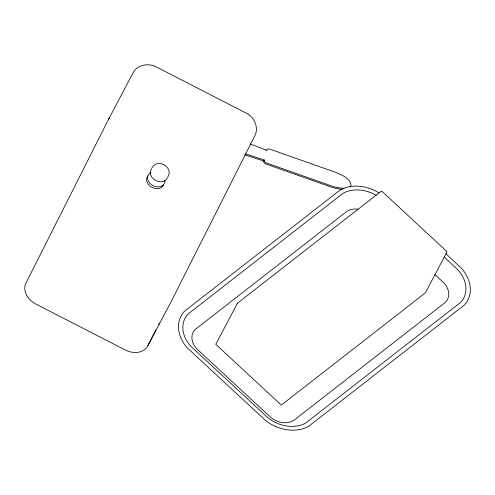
<?xml version="1.0" encoding="UTF-8"?>
<svg xmlns="http://www.w3.org/2000/svg" width="495" height="495" viewBox="0 0 495 495"><rect width="100%" height="100%" fill="white"/><g stroke="black" fill="none" stroke-linecap="round" stroke-linejoin="round"><path stroke-width="0.74" d="M108.51 119.394L25.944 283.103A18.278 14.101 27.8 0 0 35.85 304.048L125.266 349.965A18.278 14.101 27.8 0 0 147.875 345.72L172.279 299.444L254.845 135.735C259.207 127.32 254.04 116.758 245.873 112.934L156.562 67.073C148.717 62.648 137.14 64.666 132.907 73.118L108.51 119.394A18.278 14.101 27.8 0 1 109.475 117.822M167.65 177.266C174.32 167.087 156.884 157.342 151.705 168.368M147.875 345.72L155.857 329.905M158.629 324.398L159.328 323.025M341.971 189.368L336.142 188.546L331.656 187.215L265.765 163.981A2.741 2.116 27.8 0 1 263.711 160.999L264.256 159.965L245.242 153.815M350.002 186.887L351.029 185.297C350.256 177.94 341.482 174.97 335.629 172.334L269.738 149.1A2.741 2.116 27.8 0 0 266.656 150.27L250.062 143.927M344.037 188.397L336.687 187.512L332.195 186.188L266.31 162.948A2.741 2.116 27.8 0 1 264.256 159.965M244.697 154.842L263.711 160.999M445.859 253.607L461.687 268.575A36.593 28.234 27.8 0 1 464.403 305L308.503 426.405A36.593 28.234 27.8 0 1 266.044 420.936L187.116 347.744A36.593 28.234 27.8 0 1 184.394 311.318L340.294 189.913A36.593 28.234 27.8 0 1 378.799 192.722M444.034 256.831L458.395 270.412A32.014 24.701 27.8 0 1 460.771 302.278L305.625 423.095A32.014 24.701 27.8 0 1 268.476 418.306L190.408 345.912A32.014 24.701 27.8 0 1 188.032 314.047L343.171 193.223A32.014 24.701 27.8 0 1 376.262 195.327M434.957 274.645L442.839 281.958A18.278 14.101 27.8 0 1 444.411 303.089L294.544 419.803A18.278 14.101 27.8 0 1 269.905 416.629L197.827 349.792A18.278 14.101 27.8 0 1 196.249 328.655L346.123 211.94A18.278 14.101 27.8 0 1 358.114 209.156M266.335 150.796A2.741 2.116 27.8 0 1 266.96 150.22M167.329 177.823A9.139 7.054 27.8 0 1 155.411 180.328A9.139 7.054 27.8 0 1 151.513 168.993M164.94 180.397A9.139 7.054 27.8 0 1 152.701 185.47A9.139 7.054 27.8 0 1 150.888 172.557M163.684 184.734A9.139 7.054 27.8 0 1 151.767 187.24A9.139 7.054 27.8 0 1 147.869 175.904M237.452 303.181L215.764 344.316L281.29 405.083L425.397 292.854L447.084 251.72L381.558 190.959L237.452 303.181"/></g></svg>
